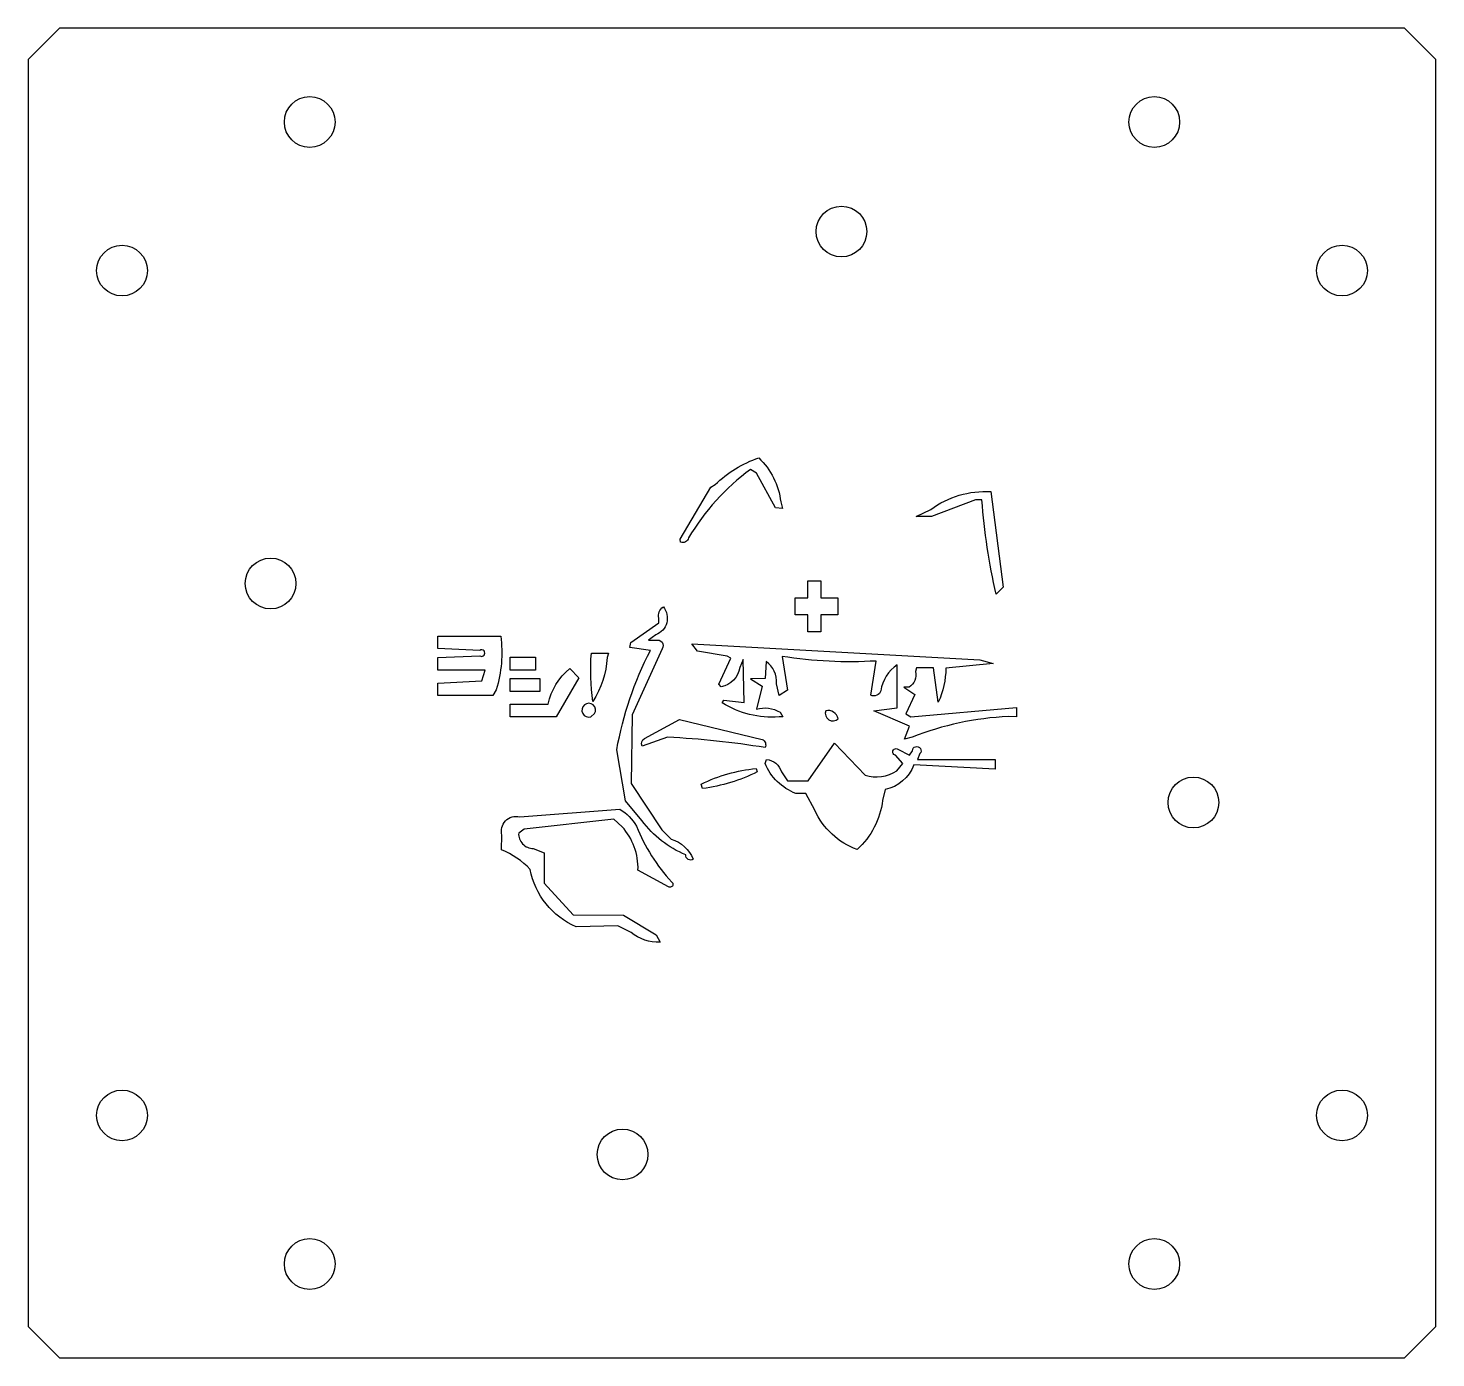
# Model space of a CAD drawing. Header units: millimetres. Extents: x -45 to 45, y -42.5 to 42.5.
import ezdxf

# ---------------------------------------------------------------- set-up
doc = ezdxf.new("R2010")
doc.units = ezdxf.units.MM

msp = doc.modelspace()

# ---------------------------------------------------------------- linework, layer by layer
for points in [[(43, -42.5), (45, -40.5), (45, 40.5), (43, 42.5), (-43, 42.5), (-45, 40.5), (-45, -40.5), (-43, -42.5)], [(5.67, 5), (5.67, 3.912), (4.854, 3.912), (4.854, 5), (4.038, 5), (4.038, 6.089), (4.854, 6.089), (4.854, 7.177), (5.67, 7.177), (5.67, 6.089), (6.759, 6.089), (6.759, 5)], [(-12.558, 2.28), (-12.558, 1.464), (-14.19, 1.464), (-14.19, 2.28)], [(-12.285, 0.919), (-12.285, 0.103), (-14.19, 0.103), (-14.19, 0.919)]]:
    msp.add_lwpolyline(points, close=True)
for points in [[(1.565, 14.053), (1.187, 14.295, 0.098252), (-2.783, 9.915, -0.46563), (-3.29, 9.641), (-3.319, 9.844), (-1.351, 13.154), (-1.078, 13.321, -0.110582), (1.709, 15.035, -0.176555), (3.115, 12.213), (3.235, 11.79), (2.789, 11.831)], [(12.745, 11.282), (11.777, 11.276), (12.71, 11.738, -0.172776), (16.543, 12.877), (17.347, 6.773), (16.882, 6.309, -0.035571), (15.979, 12.346), (15.566, 12.338)], [(-3.88, -9.347, -0.22219), (-2.48, -10.616, -0.680253), (-2.953, -10.349, -0.136057), (-5.757, -8.159), (-6.801, -6.896), (-7.367, -3.625, -0.075153), (-5.214, 2.724), (-6.541, 2.912), (-6.475, 3.231), (-4.668, 4.485), (-4.668, 4.78, -0.359476), (-4.389, 5.502, -0.508083), (-4.865, 3.72), (-5.333, 3.368), (-4.879, 3.368, -0.720926), (-4.462, 2.822), (-6.388, -1.396), (-6.437, -5.781), (-4.478, -8.754)], [(-18.815, 2.843), (-18.815, 3.64), (-14.783, 3.64, -0.104733), (-15.07, 0.207), (-15.297, -0.169), (-18.815, -0.169), (-18.815, 0.619), (-16.001, 0.783), (-15.777, 1.464), (-18.815, 1.464), (-18.815, 2.261), (-16.131, 2.378, 1.887789), (-16.131, 2.726)], [(12.88, 1.6), (11.792, 1.6), (11.736, 1.379, -0.33532), (11.32, 0.371), (10.976, 0.367), (11.695, -0.089), (11.108, -1.326), (11.423, -1.533), (18.185, -0.928), (18.185, -1.529), (17.673, -1.507, 0.082863), (11.525, -2.823), (11.029, -2.952), (11.349, -2.119), (9.071, -1.146), (10.567, -0.949), (10.567, 1.796, 0.218941), (9.52, 0.144, -0.449457), (8.869, -0.147), (9.22, 2.045, -0.055112), (3.206, 2.338), (3.553, 0.172), (3.01, -0.164), (2.843, 0.596, 0.260754), (2.193, 2.006), (2.111, 0.919), (1.181, 0.911), (1.935, 0.434), (1.565, -1.043, -0.219006), (3.07, -1.232), (3.254, -1.529), (3.009, -1.519, -0.167181), (-0.62, -0.625), (-0.522, -0.449), (0.773, -0.615), (0.715, 2.144), (0.491, 1.63, -0.319332), (-0.692, 0.385), (-0.843, 0.565), (-0.08, 2.236), (-0.301, 2.349), (-2.211, 2.667), (-2.571, 3.145), (15.845, 2.126), (16.697, 1.895), (13.676, 1.598, -0.101128), (13.19, -0.584)], [(-8.993, 2.552), (-7.889, 2.552), (-7.975, 2.267, -0.121588), (-8.902, -0.55, -0.052178)], [(-14.19, -1.529), (-14.19, -0.713), (-11.759, -0.713, -0.171179), (-10.369, 1.56), (-9.782, 0.974), (-11.249, -1.529)], [(-8.783, -1.32, 5.53235), (-9.021, -1.513)], [(2.114, -3.492, 0.029616), (-4.114, -2.833), (-5.738, -3.399, -0.391314), (-5.59, -2.901), (-3.367, -1.698), (1.919, -2.964, -0.437323)], [(5.992, -1.136, 0.797663), (6.788, -1.641, 0.418915)], [(9.624, -6.864, -0.184195), (7.993, -10.005, -0.201098), (5.299, -7.499), (4.719, -6.426), (4.086, -6.426, -0.207722), (2.11, -4.499), (2.198, -4.25, -0.320248), (3.16, -5.049), (3.557, -5.61), (4.865, -5.61), (6.556, -3.212), (8.506, -5.261, 0.221123), (10.534, -4.97), (10.924, -4.501), (10.453, -3.984, -1.191831), (10.61, -3.584), (11.351, -3.979), (11.546, -3.705, -1.512543), (12.015, -3.871), (11.87, -4.25), (16.825, -4.25), (16.825, -4.868), (11.618, -4.596, -0.260303), (9.79, -6.177)], [(1.616, -5.041, -0.085882), (-1.88, -6.104), (-1.961, -5.818, -0.090557), (1.535, -4.828)], [(-6.936, -14.195), (-4.846, -15.469), (-4.597, -15.922, -0.189598), (-6.454, -15.311), (-7.307, -14.889), (-9.956, -14.949, -0.248063), (-12.905, -11.275, 0.102103), (-14.734, -10.018), (-14.707, -9.092, -0.584771), (-13.575, -7.921), (-7.176, -7.424, -0.131811), (-6.11, -8.512, 0.09146), (-3.854, -12.086, -1.007097), (-4.062, -12.382), (-6.01, -11.32, 0.191663), (-7.019, -8.547), (-7.553, -8.064), (-13.297, -8.699), (-13.639, -8.956, 0.432779), (-12.703, -9.939), (-12.013, -10.207), (-12.013, -12.147), (-10.158, -14.172)]]:
    msp.add_lwpolyline(points, format="xyb", close=True)
for centre in [(-27, 36.5), (27, 36.5), (7, 29.5), (-39, 27), (39, 27), (-29.5, 7), (29.5, -7), (-39, -27), (39, -27), (-7, -29.5), (-27, -36.5), (27, -36.5)]:
    msp.add_circle(centre, 1.621)

doc.saveas('drawing.dxf')
